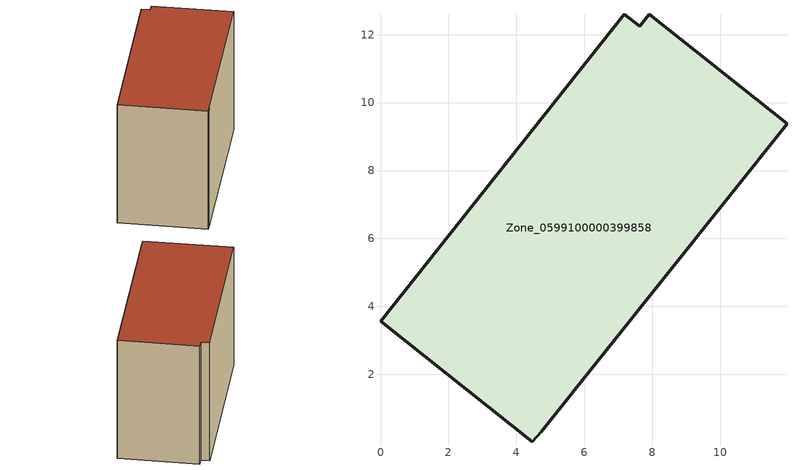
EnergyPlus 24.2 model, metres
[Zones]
Zone_0599100000399858
 floor ground (C_G): 4.73,0.31 4.47,0.01 0,3.57 7.18,12.6 7.63,12.25 7.92,12.6 11.96,9.37 z0.98
 wall outside (C_F): 7.63,12.25 7.18,12.6 0,3.57 4.47,0.01 4.73,0.31 11.96,9.37 7.92,12.6 7.63,12.25 z0.98:9.6
 roof outside (C_R): 4.47,0.01 4.73,0.31 11.96,9.37 7.92,12.6 7.63,12.25 7.18,12.6 0,3.57 z9.6
[BUILDING]
Pand.0599100000399858: North Axis=0; Terrain=City; Loads Convergence Tolerance Value=0.04; Temperature Convergence Tolerance Value=0.4; Solar Distribution=FullExterior; Maximum Number of Warmup Days=25; Minimum Number of Warmup Days=1
[Site:Location]
Rotterdam.The.Hague.AP_ZH_NLD Design_Conditions: Latitude=51.96; Longitude=4.45; Time Zone=1; Elevation=-4.5
[SITE:GROUNDTEMPERATURE:BUILDINGSURFACE]
18, 18, 18, 18, 18, 18, 18, 18, 18, 18, 18, 18
[MATERIAL] Thermal Absorptance=0.9; Solar Absorptance=0.7; Visible Absorptance=0.7
Name | Roughness | Thickness | Conductivity | Density | Specific Heat
G.TC.1992-2005 | MediumSmooth | 0.15 | 0.06 | 540 | 1210
F.TC.1992-2005 | Rough | 0.3 | 0.12 | 1920 | 840
R.TC.1992-2005 | MediumRough | 0.2 | 0.08 | 1500 | 1000
[CONSTRUCTION]
C_G: G.TC.1992-2005
C_F: F.TC.1992-2005
C_R: R.TC.1992-2005
[ZONE]
Zone_0599100000399858: Type=1; Multiplier=1; Ceiling Height=Autocalculate; Volume=Autocalculate; Floor Area=autocalculate; Part of Total Floor Area=Yes
[ZONEINFILTRATION:DESIGNFLOWRATE]
Infil_Zone_0599100000399858: Zone or ZoneList or Space or SpaceList=Zone_0599100000399858; Schedule=AlwaysOn; Design Flow Rate Calculation Method=Flow/Area; Flow Rate per Floor Area=0.0015; Constant Term Coefficient=1; Temperature Term Coefficient=0; Velocity Term Coefficient=0; Velocity Squared Term Coefficient=0
[HVACTEMPLATE:ZONE:IDEALLOADSAIRSYSTEM]
Zone_0599100000399858: Maximum Heating Supply Air Temperature=50; Minimum Cooling Supply Air Temperature=13; Maximum Heating Supply Air Humidity Ratio=0.0156; Minimum Cooling Supply Air Humidity Ratio=0.0077; Heating Limit=NoLimit; Cooling Limit=NoLimit; Dehumidification Control Type=ConstantSensibleHeatRatio; Cooling Sensible Heat Ratio=0.7; Dehumidification Setpoint=60; Humidification Control Type=None; Humidification Setpoint=30; Outdoor Air Method=None; Outdoor Air Flow Rate per Person=0.00944; Outdoor Air Flow Rate per Zone Floor Area=0; Outdoor Air Flow Rate per Zone=0; Demand Controlled Ventilation Type=None; Outdoor Air Economizer Type=NoEconomizer; Heat Recovery Type=None; Sensible Heat Recovery Effectiveness=0.7; Latent Heat Recovery Effectiveness=0.65
[ZONECONTROL:THERMOSTAT]
ThermostatControl_Zone_0599100000399858: Zone or ZoneList=Zone_0599100000399858; Control Type Schedule=DualSetpointControlType; Control 1=Thermostat_Zone_0599100000399858; Temperature Difference Between Cutout And Setpoint=0
[THERMOSTATSETPOINT:DUALSETPOINT]
Thermostat_Zone_0599100000399858: Heating Setpoint Temperature Schedule=HeatingSetpoint_Zone_0599100000399858; Cooling Setpoint Temperature Schedule=CoolingSetpoint_Zone_0599100000399858
[SCHEDULE:COMPACT]
HeatingSetpoint_Zone_0599100000399858: Through: 12/31, For: AllDays, Until: 24:00, 21
CoolingSetpoint_Zone_0599100000399858: Through: 12/31, For: AllDays, Until: 24:00, 24
DualSetpointControlType: Through: 12/31, For: AllDays, Until: 24:00, 4
AlwaysOn: Through: 12/31, For: AllDays, Until: 24:00, 1
